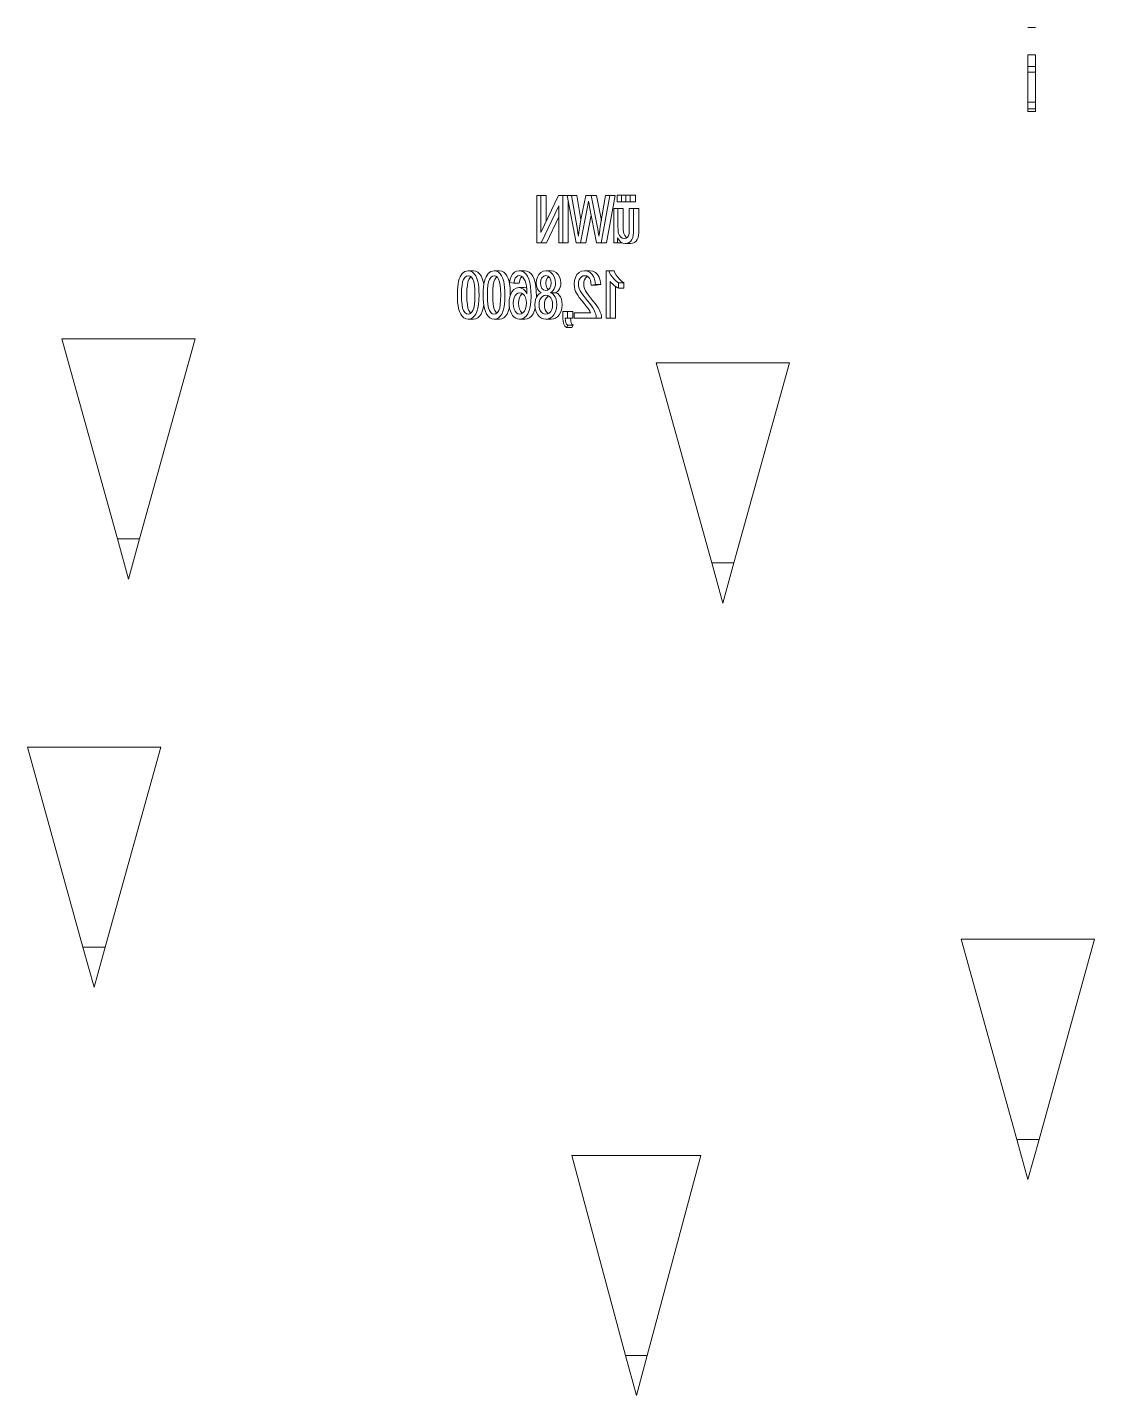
# Model space of a CAD drawing. Header units: metres. Extents: x -3.3 to 35.9, y -7 to 21.5.
# Drawn here: x -2.348 to -1.904, y -0.74 to -0.17 of the extents above; entities that cross this region are included whole.
import ezdxf

# ---------------------------------------------------------------- set-up
doc = ezdxf.new("R2010")
doc.units = ezdxf.units.M
doc.header["$MEASUREMENT"] = 0
doc.layers.add('D_Schnitt D RB_1_910 Allgemein Lageplan Höhen', color=7, linetype='Continuous')

msp = doc.modelspace()

# ---------------------------------------------------------------- linework, layer by layer
at = {"layer": 'D_Schnitt D RB_1_910 Allgemein Lageplan Höhen', "color": 7, "linetype": 'Continuous', "lineweight": 13, "ltscale": 1000}
for p, q in [((-1.93135, -0.17032), (-1.9282, -0.17032)), ((-1.93135, -0.18171), (-1.93135, -0.18257)), ((-1.93135, -0.18171), (-1.9282, -0.18171)), ((-1.9282, -0.18171), (-1.9282, -0.18257)), ((-1.93135, -0.18257), (-1.93135, -0.18345)), ((-1.93135, -0.18345), (-1.93135, -0.18434)), ((-1.93135, -0.18434), (-1.93135, -0.1852)), ((-1.93135, -0.1852), (-1.93135, -0.18596)), ((-1.93135, -0.18596), (-1.93135, -0.18664)), ((-1.93135, -0.18664), (-1.93135, -0.18897)), ((-1.93135, -0.18664), (-1.9282, -0.18664)), ((-1.9282, -0.18257), (-1.9282, -0.18345)), ((-1.9282, -0.18345), (-1.9282, -0.18434)), ((-1.9282, -0.18434), (-1.9282, -0.1852)), ((-1.9282, -0.1852), (-1.9282, -0.18596)), ((-1.9282, -0.18596), (-1.9282, -0.18664)), ((-1.9282, -0.18664), (-1.9282, -0.18897)), ((-1.93135, -0.18897), (-1.93135, -0.20143)), ((-1.93135, -0.18897), (-1.9282, -0.18897)), ((-1.9282, -0.18897), (-1.9282, -0.20143)), ((-1.93135, -0.20143), (-1.9282, -0.20143)), ((-1.93135, -0.20143), (-1.93135, -0.20251)), ((-1.93135, -0.20251), (-1.93135, -0.2033)), ((-1.93135, -0.2033), (-1.93135, -0.20387)), ((-1.93135, -0.20387), (-1.93135, -0.20428)), ((-1.93135, -0.20428), (-1.93135, -0.20531)), ((-1.93135, -0.20428), (-1.9282, -0.20428)), ((-1.9282, -0.20143), (-1.9282, -0.20251)), ((-1.9282, -0.20251), (-1.9282, -0.2033)), ((-1.9282, -0.2033), (-1.9282, -0.20387)), ((-1.9282, -0.20387), (-1.9282, -0.20428)), ((-1.9282, -0.20428), (-1.9282, -0.20531)), ((-1.93135, -0.20531), (-1.9282, -0.20531)), ((-2.13592, -0.26), (-2.13592, -0.24037)), ((-2.13592, -0.24037), (-2.13416, -0.24037)), ((-2.13416, -0.24037), (-2.13416, -0.25578)), ((-2.13416, -0.25578), (-2.12687, -0.24037)), ((-2.13416, -0.24037), (-2.13194, -0.24037)), ((-2.12674, -0.24457), (-2.13403, -0.26)), ((-2.13194, -0.24037), (-2.13194, -0.25108)), ((-2.12687, -0.24037), (-2.12498, -0.24037)), ((-2.12674, -0.26), (-2.12674, -0.24457)), ((-2.12498, -0.24037), (-2.12498, -0.26)), ((-2.12498, -0.24037), (-2.12329, -0.24037)), ((-2.11948, -0.26), (-2.12329, -0.24037)), ((-2.12329, -0.24037), (-2.12144, -0.24037)), ((-2.12276, -0.24309), (-2.12276, -0.26)), ((-2.12144, -0.24037), (-2.11926, -0.25298)), ((-2.12144, -0.24037), (-2.11922, -0.24037)), ((-2.11922, -0.24037), (-2.1175, -0.25033)), ((-2.11749, -0.2503), (-2.1155, -0.24037)), ((-2.1155, -0.24037), (-2.11329, -0.24037)), ((-2.11449, -0.24353), (-2.11478, -0.24504)), ((-2.11435, -0.24274), (-2.11449, -0.24353)), ((-2.11414, -0.24399), (-2.11435, -0.24274)), ((-2.11394, -0.24504), (-2.11414, -0.24399)), ((-2.11329, -0.24037), (-2.11064, -0.25362)), ((-2.11329, -0.24037), (-2.11106, -0.24037)), ((-2.11106, -0.24037), (-2.10901, -0.25067)), ((-2.10943, -0.25324), (-2.10732, -0.24037)), ((-2.10544, -0.24037), (-2.10912, -0.26)), ((-2.10732, -0.24037), (-2.10544, -0.24037)), ((-2.10321, -0.24037), (-2.1069, -0.26)), ((-2.10544, -0.24037), (-2.10321, -0.24037)), ((-2.10239, -0.24299), (-2.10239, -0.24025)), ((-2.10239, -0.24025), (-2.10061, -0.24025)), ((-2.10061, -0.24299), (-2.10239, -0.24299)), ((-2.10061, -0.24025), (-2.10061, -0.24299)), ((-2.10061, -0.24025), (-2.09885, -0.24025)), ((-2.10061, -0.24299), (-2.09885, -0.24299)), ((-2.09885, -0.24299), (-2.09885, -0.24025)), ((-2.09885, -0.24025), (-2.09707, -0.24025)), ((-2.09707, -0.24299), (-2.09885, -0.24299)), ((-2.09707, -0.24025), (-2.09707, -0.24299)), ((-2.09707, -0.24025), (-2.09485, -0.24025)), ((-2.09707, -0.24299), (-2.09485, -0.24299)), ((-2.09485, -0.24025), (-2.09485, -0.24299)), ((-2.12674, -0.24927), (-2.13181, -0.26)), ((-2.11784, -0.25212), (-2.11749, -0.2503)), ((-2.11478, -0.24504), (-2.11771, -0.26)), ((-2.11325, -0.24855), (-2.11549, -0.26)), ((-2.11099, -0.26), (-2.11394, -0.24504)), ((-2.10381, -0.26), (-2.10381, -0.24578)), ((-2.10381, -0.24578), (-2.1021, -0.24578)), ((-2.1021, -0.24578), (-2.1021, -0.2534)), ((-2.1021, -0.24578), (-2.09988, -0.24578)), ((-2.09988, -0.24578), (-2.09988, -0.2534)), ((-2.09736, -0.25367), (-2.09736, -0.24578)), ((-2.09736, -0.24578), (-2.09565, -0.24578)), ((-2.09565, -0.24578), (-2.09565, -0.25459)), ((-2.09565, -0.24578), (-2.09343, -0.24578)), ((-2.09343, -0.24578), (-2.09343, -0.25459)), ((-2.11926, -0.25298), (-2.11899, -0.25453)), ((-2.11899, -0.25453), (-2.11876, -0.25595)), ((-2.11876, -0.25595), (-2.11857, -0.25725)), ((-2.11857, -0.25725), (-2.11838, -0.2556)), ((-2.11838, -0.2556), (-2.11813, -0.25389)), ((-2.11813, -0.25389), (-2.11784, -0.25212)), ((-2.11064, -0.25362), (-2.11053, -0.25424)), ((-2.11053, -0.25424), (-2.11032, -0.25545)), ((-2.11032, -0.25545), (-2.11002, -0.25725)), ((-2.11002, -0.25725), (-2.10984, -0.25592)), ((-2.10984, -0.25592), (-2.10965, -0.25458)), ((-2.10965, -0.25458), (-2.10943, -0.25324)), ((-2.1021, -0.2534), (-2.10207, -0.25452)), ((-2.10207, -0.25452), (-2.10198, -0.25544)), ((-2.10198, -0.25544), (-2.10182, -0.25618)), ((-2.10182, -0.25618), (-2.10144, -0.25703)), ((-2.09988, -0.2534), (-2.09985, -0.25452)), ((-2.09985, -0.25452), (-2.09975, -0.25544)), ((-2.09975, -0.25544), (-2.0996, -0.25618)), ((-2.0996, -0.25618), (-2.09922, -0.25703)), ((-2.09771, -0.25706), (-2.09746, -0.25621)), ((-2.09746, -0.25621), (-2.09738, -0.25525)), ((-2.09738, -0.25525), (-2.09736, -0.25367)), ((-2.09568, -0.25592), (-2.09576, -0.25684)), ((-2.09565, -0.25459), (-2.09568, -0.25592)), ((-2.09346, -0.25592), (-2.09353, -0.25684)), ((-2.09343, -0.25459), (-2.09346, -0.25592)), ((-2.13403, -0.26), (-2.13592, -0.26)), ((-2.13403, -0.26), (-2.13181, -0.26)), ((-2.12498, -0.26), (-2.12674, -0.26)), ((-2.12498, -0.26), (-2.12276, -0.26)), ((-2.11771, -0.26), (-2.11948, -0.26)), ((-2.11771, -0.26), (-2.11549, -0.26)), ((-2.10912, -0.26), (-2.11099, -0.26)), ((-2.10912, -0.26), (-2.1069, -0.26)), ((-2.10228, -0.26), (-2.10381, -0.26)), ((-2.10164, -0.25897), (-2.10228, -0.25791)), ((-2.10228, -0.25791), (-2.10228, -0.26)), ((-2.10228, -0.26), (-2.10037, -0.26)), ((-2.1009, -0.25972), (-2.10164, -0.25897)), ((-2.10144, -0.25703), (-2.10087, -0.25769)), ((-2.10005, -0.26017), (-2.1009, -0.25972)), ((-2.10087, -0.25769), (-2.10017, -0.25811)), ((-2.10017, -0.25811), (-2.09943, -0.25825)), ((-2.09909, -0.26032), (-2.10005, -0.26017)), ((-2.09943, -0.25825), (-2.09873, -0.25811)), ((-2.09922, -0.25703), (-2.09865, -0.25769)), ((-2.09823, -0.2602), (-2.09909, -0.26032)), ((-2.09909, -0.26032), (-2.09687, -0.26032)), ((-2.09873, -0.25811), (-2.09814, -0.2577)), ((-2.09865, -0.25769), (-2.09837, -0.25786)), ((-2.09743, -0.25984), (-2.09823, -0.2602)), ((-2.09814, -0.2577), (-2.09771, -0.25706)), ((-2.09676, -0.25929), (-2.09743, -0.25984)), ((-2.09601, -0.2602), (-2.09687, -0.26032)), ((-2.09628, -0.25863), (-2.09676, -0.25929)), ((-2.09596, -0.25782), (-2.09628, -0.25863)), ((-2.09521, -0.25984), (-2.09601, -0.2602)), ((-2.09576, -0.25684), (-2.09596, -0.25782)), ((-2.09453, -0.25929), (-2.09521, -0.25984)), ((-2.09406, -0.25863), (-2.09453, -0.25929)), ((-2.09374, -0.25782), (-2.09406, -0.25863)), ((-2.09353, -0.25684), (-2.09374, -0.25782)), ((-2.16741, -0.27345), (-2.16694, -0.27284)), ((-2.16694, -0.27284), (-2.16641, -0.27235)), ((-2.16641, -0.27235), (-2.16582, -0.272)), ((-2.16582, -0.272), (-2.16517, -0.27179)), ((-2.16517, -0.27179), (-2.16445, -0.27171)), ((-2.16445, -0.27171), (-2.1635, -0.27184)), ((-2.16445, -0.27171), (-2.16223, -0.27171)), ((-2.1635, -0.27184), (-2.16266, -0.27223)), ((-2.16266, -0.27223), (-2.16194, -0.27287)), ((-2.16223, -0.27171), (-2.16128, -0.27184)), ((-2.16194, -0.27287), (-2.16133, -0.27374)), ((-2.16128, -0.27184), (-2.16044, -0.27223)), ((-2.16044, -0.27223), (-2.15972, -0.27287)), ((-2.15972, -0.27287), (-2.15911, -0.27374)), ((-2.15662, -0.27345), (-2.15616, -0.27284)), ((-2.15616, -0.27284), (-2.15563, -0.27235)), ((-2.15563, -0.27235), (-2.15503, -0.272)), ((-2.15503, -0.272), (-2.15438, -0.27179)), ((-2.15438, -0.27179), (-2.15367, -0.27171)), ((-2.15367, -0.27171), (-2.15271, -0.27184)), ((-2.15367, -0.27171), (-2.15144, -0.27171)), ((-2.15271, -0.27184), (-2.15188, -0.27223)), ((-2.15188, -0.27223), (-2.15115, -0.27287)), ((-2.15144, -0.27171), (-2.15049, -0.27184)), ((-2.15115, -0.27287), (-2.15054, -0.27374)), ((-2.15049, -0.27184), (-2.14965, -0.27223)), ((-2.14965, -0.27223), (-2.14893, -0.27287)), ((-2.14893, -0.27287), (-2.14832, -0.27374)), ((-2.14655, -0.27399), (-2.14594, -0.27301)), ((-2.14594, -0.27301), (-2.14518, -0.27229)), ((-2.14518, -0.27229), (-2.14429, -0.27186)), ((-2.14429, -0.27186), (-2.14326, -0.27171)), ((-2.14326, -0.27171), (-2.14222, -0.27186)), ((-2.14326, -0.27171), (-2.14104, -0.27171)), ((-2.14222, -0.27186), (-2.14129, -0.27228)), ((-2.14129, -0.27228), (-2.14047, -0.27298)), ((-2.14104, -0.27171), (-2.13999, -0.27186)), ((-2.14047, -0.27298), (-2.13976, -0.27396)), ((-2.13999, -0.27186), (-2.13906, -0.27228)), ((-2.13906, -0.27228), (-2.13825, -0.27298)), ((-2.13825, -0.27298), (-2.13754, -0.27396)), ((-2.13564, -0.27428), (-2.13502, -0.27321)), ((-2.13502, -0.27321), (-2.1342, -0.27238)), ((-2.1342, -0.27238), (-2.13323, -0.27188)), ((-2.13323, -0.27188), (-2.13209, -0.27171)), ((-2.13209, -0.27171), (-2.13097, -0.27188)), ((-2.13209, -0.27171), (-2.12987, -0.27171)), ((-2.13097, -0.27188), (-2.13, -0.27236)), ((-2.13, -0.27236), (-2.1292, -0.27317)), ((-2.12987, -0.27171), (-2.12875, -0.27188)), ((-2.1292, -0.27317), (-2.12859, -0.27422)), ((-2.12875, -0.27188), (-2.12778, -0.27236)), ((-2.12778, -0.27236), (-2.12697, -0.27317)), ((-2.12697, -0.27317), (-2.12637, -0.27422)), ((-2.11981, -0.27441), (-2.11917, -0.27328)), ((-2.11917, -0.27328), (-2.1183, -0.27241)), ((-2.1183, -0.27241), (-2.11724, -0.27189)), ((-2.11724, -0.27189), (-2.116, -0.27171)), ((-2.116, -0.27171), (-2.11477, -0.27188)), ((-2.116, -0.27171), (-2.11378, -0.27171)), ((-2.11477, -0.27188), (-2.11372, -0.27236)), ((-2.11378, -0.27171), (-2.11255, -0.27188)), ((-2.11372, -0.27236), (-2.11285, -0.27317)), ((-2.11285, -0.27317), (-2.11218, -0.27428)), ((-2.11255, -0.27188), (-2.1115, -0.27236)), ((-2.1115, -0.27236), (-2.11063, -0.27317)), ((-2.11063, -0.27317), (-2.10996, -0.27428)), ((-2.10703, -0.29143), (-2.10703, -0.27171)), ((-2.10703, -0.27171), (-2.10593, -0.27171)), ((-2.10593, -0.27171), (-2.10556, -0.27257)), ((-2.10593, -0.27171), (-2.10371, -0.27171)), ((-2.10556, -0.27257), (-2.10506, -0.27345)), ((-2.10371, -0.27171), (-2.10334, -0.27257)), ((-2.10334, -0.27257), (-2.10283, -0.27345)), ((-2.16895, -0.27993), (-2.16884, -0.27839)), ((-2.16884, -0.27839), (-2.16867, -0.2771)), ((-2.16867, -0.2771), (-2.16843, -0.27602)), ((-2.16843, -0.27602), (-2.16815, -0.27504)), ((-2.16815, -0.27504), (-2.16781, -0.27419)), ((-2.16781, -0.27419), (-2.16741, -0.27345)), ((-2.16703, -0.27771), (-2.16718, -0.27953)), ((-2.16678, -0.2763), (-2.16703, -0.27771)), ((-2.16643, -0.2753), (-2.16678, -0.2763)), ((-2.16585, -0.27442), (-2.16643, -0.2753)), ((-2.16519, -0.27389), (-2.16585, -0.27442)), ((-2.16443, -0.27371), (-2.16519, -0.27389)), ((-2.16481, -0.27771), (-2.16496, -0.27953)), ((-2.16456, -0.2763), (-2.16481, -0.27771)), ((-2.16421, -0.2753), (-2.16456, -0.2763)), ((-2.1637, -0.27387), (-2.16443, -0.27371)), ((-2.16363, -0.27442), (-2.16421, -0.2753)), ((-2.16308, -0.27433), (-2.1637, -0.27387)), ((-2.16331, -0.27416), (-2.16363, -0.27442)), ((-2.16256, -0.27512), (-2.16308, -0.27433)), ((-2.16217, -0.2762), (-2.16256, -0.27512)), ((-2.1619, -0.27767), (-2.16217, -0.2762)), ((-2.16173, -0.27952), (-2.1619, -0.27767)), ((-2.16133, -0.27374), (-2.16083, -0.27483)), ((-2.16083, -0.27483), (-2.16043, -0.27614)), ((-2.16043, -0.27614), (-2.16021, -0.27729)), ((-2.16021, -0.27729), (-2.16005, -0.2786)), ((-2.16005, -0.2786), (-2.15996, -0.28009)), ((-2.15911, -0.27374), (-2.1586, -0.27483)), ((-2.1586, -0.27483), (-2.15821, -0.27614)), ((-2.15821, -0.27614), (-2.15799, -0.27729)), ((-2.15816, -0.27993), (-2.15805, -0.27839)), ((-2.15805, -0.27839), (-2.15788, -0.2771)), ((-2.15799, -0.27729), (-2.15795, -0.27761)), ((-2.15788, -0.2771), (-2.15765, -0.27602)), ((-2.15765, -0.27602), (-2.15736, -0.27504)), ((-2.15736, -0.27504), (-2.15702, -0.27419)), ((-2.15702, -0.27419), (-2.15662, -0.27345)), ((-2.15624, -0.27771), (-2.15639, -0.27953)), ((-2.15599, -0.2763), (-2.15624, -0.27771)), ((-2.15564, -0.2753), (-2.15599, -0.2763)), ((-2.15506, -0.27442), (-2.15564, -0.2753)), ((-2.1544, -0.27389), (-2.15506, -0.27442)), ((-2.15365, -0.27371), (-2.1544, -0.27389)), ((-2.15402, -0.27771), (-2.15417, -0.27953)), ((-2.15377, -0.2763), (-2.15402, -0.27771)), ((-2.15342, -0.2753), (-2.15377, -0.2763)), ((-2.15292, -0.27387), (-2.15365, -0.27371)), ((-2.15284, -0.27442), (-2.15342, -0.2753)), ((-2.15229, -0.27433), (-2.15292, -0.27387)), ((-2.15252, -0.27416), (-2.15284, -0.27442)), ((-2.15177, -0.27512), (-2.15229, -0.27433)), ((-2.15139, -0.2762), (-2.15177, -0.27512)), ((-2.15111, -0.27767), (-2.15139, -0.2762)), ((-2.15095, -0.27952), (-2.15111, -0.27767)), ((-2.15054, -0.27374), (-2.15004, -0.27483)), ((-2.15004, -0.27483), (-2.14965, -0.27614)), ((-2.14965, -0.27614), (-2.14943, -0.27729)), ((-2.14943, -0.27729), (-2.14927, -0.2786)), ((-2.14927, -0.2786), (-2.14917, -0.28009)), ((-2.14832, -0.27374), (-2.14782, -0.27483)), ((-2.14782, -0.27483), (-2.14742, -0.27614)), ((-2.14742, -0.27614), (-2.1472, -0.27729)), ((-2.1472, -0.2766), (-2.14697, -0.27519)), ((-2.1455, -0.27679), (-2.1472, -0.2766)), ((-2.1472, -0.27729), (-2.14704, -0.2786)), ((-2.14704, -0.2786), (-2.14695, -0.28009)), ((-2.14697, -0.27519), (-2.14655, -0.27399)), ((-2.14523, -0.27556), (-2.1455, -0.27679)), ((-2.1455, -0.27679), (-2.14328, -0.27679)), ((-2.14539, -0.27948), (-2.14442, -0.27889)), ((-2.14486, -0.27473), (-2.14523, -0.27556)), ((-2.14436, -0.27415), (-2.14486, -0.27473)), ((-2.14442, -0.27889), (-2.14334, -0.27869)), ((-2.14379, -0.27381), (-2.14436, -0.27415)), ((-2.14315, -0.2737), (-2.14379, -0.27381)), ((-2.14334, -0.27869), (-2.1427, -0.27876)), ((-2.14334, -0.27869), (-2.14112, -0.27869)), ((-2.14301, -0.27556), (-2.14328, -0.27679)), ((-2.14239, -0.27386), (-2.14315, -0.2737)), ((-2.14264, -0.27473), (-2.14301, -0.27556)), ((-2.1427, -0.27876), (-2.14208, -0.27898)), ((-2.14214, -0.27415), (-2.14264, -0.27473)), ((-2.14172, -0.27434), (-2.14239, -0.27386)), ((-2.14205, -0.2741), (-2.14214, -0.27415)), ((-2.14208, -0.27898), (-2.14148, -0.27934)), ((-2.14123, -0.27498), (-2.14172, -0.27434)), ((-2.1408, -0.27579), (-2.14123, -0.27498)), ((-2.14112, -0.27869), (-2.14048, -0.27876)), ((-2.14046, -0.27676), (-2.1408, -0.27579)), ((-2.14048, -0.27876), (-2.1401, -0.2789)), ((-2.1402, -0.27798), (-2.14046, -0.27676)), ((-2.14003, -0.27949), (-2.1402, -0.27798)), ((-2.13976, -0.27396), (-2.13923, -0.27512)), ((-2.13923, -0.27512), (-2.13881, -0.27653)), ((-2.13881, -0.27653), (-2.13852, -0.27818)), ((-2.13852, -0.27818), (-2.13834, -0.28009)), ((-2.13754, -0.27396), (-2.13701, -0.27512)), ((-2.13701, -0.27512), (-2.13659, -0.27653)), ((-2.13659, -0.27653), (-2.13629, -0.27818)), ((-2.13629, -0.27818), (-2.13611, -0.28009)), ((-2.13613, -0.27684), (-2.136, -0.27549)), ((-2.136, -0.27812), (-2.13613, -0.27684)), ((-2.136, -0.27549), (-2.13564, -0.27428)), ((-2.13562, -0.27922), (-2.136, -0.27812)), ((-2.13421, -0.27561), (-2.13438, -0.27683)), ((-2.13438, -0.27683), (-2.13422, -0.278)), ((-2.13422, -0.278), (-2.13375, -0.27898)), ((-2.13373, -0.2746), (-2.13421, -0.27561)), ((-2.13375, -0.27898), (-2.13303, -0.27964)), ((-2.133, -0.27392), (-2.13373, -0.2746)), ((-2.13211, -0.2737), (-2.133, -0.27392)), ((-2.13199, -0.27561), (-2.13215, -0.27683)), ((-2.13215, -0.27683), (-2.132, -0.278)), ((-2.13122, -0.27392), (-2.13211, -0.2737)), ((-2.132, -0.278), (-2.13152, -0.27898)), ((-2.1315, -0.2746), (-2.13199, -0.27561)), ((-2.13152, -0.27898), (-2.13098, -0.27948)), ((-2.13099, -0.27412), (-2.1315, -0.2746)), ((-2.13049, -0.27458), (-2.13122, -0.27392)), ((-2.13095, -0.27946), (-2.13048, -0.27897)), ((-2.13001, -0.27555), (-2.13049, -0.27458)), ((-2.13048, -0.27897), (-2.13001, -0.27796)), ((-2.12985, -0.2767), (-2.13001, -0.27555)), ((-2.13001, -0.27796), (-2.12985, -0.2767)), ((-2.12833, -0.27849), (-2.12862, -0.27921)), ((-2.12859, -0.27422), (-2.12823, -0.27542)), ((-2.12816, -0.27768), (-2.12833, -0.27849)), ((-2.12823, -0.27542), (-2.12811, -0.27678)), ((-2.12811, -0.27678), (-2.12816, -0.27768)), ((-2.12611, -0.27849), (-2.1264, -0.27921)), ((-2.12637, -0.27422), (-2.12601, -0.27542)), ((-2.12594, -0.27768), (-2.12611, -0.27849)), ((-2.12601, -0.27542), (-2.12588, -0.27678)), ((-2.12588, -0.27678), (-2.12594, -0.27768)), ((-2.12033, -0.27716), (-2.1202, -0.2757)), ((-2.12025, -0.27833), (-2.12033, -0.27716)), ((-2.11999, -0.27948), (-2.12025, -0.27833)), ((-2.1202, -0.2757), (-2.11981, -0.27441)), ((-2.1185, -0.27621), (-2.11858, -0.27711)), ((-2.11858, -0.27711), (-2.11849, -0.27804)), ((-2.11826, -0.2754), (-2.1185, -0.27621)), ((-2.11849, -0.27804), (-2.11823, -0.27901)), ((-2.11786, -0.27469), (-2.11826, -0.2754)), ((-2.11823, -0.27901), (-2.11778, -0.28001)), ((-2.11732, -0.27415), (-2.11786, -0.27469)), ((-2.11669, -0.27382), (-2.11732, -0.27415)), ((-2.11597, -0.27371), (-2.11669, -0.27382)), ((-2.11628, -0.27621), (-2.11636, -0.27711)), ((-2.11636, -0.27711), (-2.11627, -0.27804)), ((-2.11604, -0.2754), (-2.11628, -0.27621)), ((-2.11627, -0.27804), (-2.116, -0.27901)), ((-2.11563, -0.27469), (-2.11604, -0.2754)), ((-2.116, -0.27901), (-2.11556, -0.28001)), ((-2.1152, -0.27383), (-2.11597, -0.27371)), ((-2.1151, -0.27415), (-2.11563, -0.27469)), ((-2.11454, -0.27417), (-2.1152, -0.27383)), ((-2.11485, -0.27401), (-2.1151, -0.27415)), ((-2.114, -0.27475), (-2.11454, -0.27417)), ((-2.11358, -0.27554), (-2.114, -0.27475)), ((-2.11334, -0.2765), (-2.11358, -0.27554)), ((-2.11325, -0.27765), (-2.11334, -0.2765)), ((-2.1115, -0.27739), (-2.11325, -0.27765)), ((-2.11325, -0.27765), (-2.11103, -0.27765)), ((-2.11218, -0.27428), (-2.11173, -0.27569)), ((-2.11173, -0.27569), (-2.1115, -0.27739)), ((-2.1115, -0.27739), (-2.10927, -0.27739)), ((-2.10927, -0.27739), (-2.11103, -0.27765)), ((-2.10996, -0.27428), (-2.1095, -0.27569)), ((-2.1095, -0.27569), (-2.10927, -0.27739)), ((-2.10487, -0.27662), (-2.10532, -0.27607)), ((-2.10532, -0.27607), (-2.10532, -0.29143)), ((-2.10506, -0.27345), (-2.10441, -0.27434)), ((-2.10433, -0.27717), (-2.10487, -0.27662)), ((-2.10441, -0.27434), (-2.10366, -0.2752)), ((-2.10371, -0.27773), (-2.10433, -0.27717)), ((-2.10306, -0.27823), (-2.10371, -0.27773)), ((-2.10366, -0.2752), (-2.10283, -0.27596)), ((-2.1031, -0.27821), (-2.1031, -0.29143)), ((-2.10247, -0.27865), (-2.10306, -0.27823)), ((-2.10283, -0.27345), (-2.10219, -0.27434)), ((-2.10283, -0.27596), (-2.10191, -0.27664)), ((-2.10191, -0.27897), (-2.10247, -0.27865)), ((-2.10219, -0.27434), (-2.10144, -0.2752)), ((-2.10191, -0.27664), (-2.10191, -0.27897)), ((-2.10191, -0.27664), (-2.09969, -0.27664)), ((-2.10191, -0.27897), (-2.09969, -0.27897)), ((-2.10144, -0.2752), (-2.1006, -0.27596)), ((-2.1006, -0.27596), (-2.09969, -0.27664)), ((-2.09969, -0.27664), (-2.09969, -0.27897)), ((-2.16898, -0.28175), (-2.16895, -0.27993)), ((-2.16895, -0.28339), (-2.16898, -0.28175)), ((-2.16885, -0.28487), (-2.16895, -0.28339)), ((-2.16718, -0.27953), (-2.16723, -0.28175)), ((-2.16723, -0.28175), (-2.16718, -0.28396)), ((-2.16718, -0.28396), (-2.16703, -0.28576)), ((-2.16496, -0.27953), (-2.16501, -0.28175)), ((-2.16501, -0.28175), (-2.16496, -0.28396)), ((-2.16496, -0.28396), (-2.16481, -0.28576)), ((-2.16188, -0.28577), (-2.16173, -0.28396)), ((-2.16168, -0.28175), (-2.16173, -0.27952)), ((-2.16173, -0.28396), (-2.16168, -0.28175)), ((-2.15998, -0.28383), (-2.16015, -0.28568)), ((-2.15993, -0.28175), (-2.15998, -0.28383)), ((-2.15996, -0.28009), (-2.15993, -0.28175)), ((-2.15819, -0.28175), (-2.15816, -0.27993)), ((-2.15816, -0.28339), (-2.15819, -0.28175)), ((-2.15807, -0.28487), (-2.15816, -0.28339)), ((-2.15639, -0.27953), (-2.15644, -0.28175)), ((-2.15644, -0.28175), (-2.15639, -0.28396)), ((-2.15639, -0.28396), (-2.15624, -0.28576)), ((-2.15417, -0.27953), (-2.15422, -0.28175)), ((-2.15422, -0.28175), (-2.15417, -0.28396)), ((-2.15417, -0.28396), (-2.15402, -0.28576)), ((-2.15109, -0.28577), (-2.15094, -0.28396)), ((-2.15089, -0.28175), (-2.15095, -0.27952)), ((-2.15094, -0.28396), (-2.15089, -0.28175)), ((-2.14919, -0.28383), (-2.14936, -0.28568)), ((-2.14914, -0.28175), (-2.14919, -0.28383)), ((-2.14917, -0.28009), (-2.14914, -0.28175)), ((-2.14744, -0.28505), (-2.14737, -0.28371)), ((-2.14737, -0.28371), (-2.14715, -0.2825)), ((-2.14715, -0.2825), (-2.14677, -0.28142)), ((-2.14695, -0.28009), (-2.14692, -0.28175)), ((-2.14692, -0.28175), (-2.14692, -0.28185)), ((-2.14677, -0.28142), (-2.14625, -0.28047)), ((-2.14625, -0.28047), (-2.14539, -0.27948)), ((-2.14562, -0.28394), (-2.1457, -0.2852)), ((-2.14536, -0.28287), (-2.14562, -0.28394)), ((-2.14493, -0.28199), (-2.14536, -0.28287)), ((-2.14438, -0.28134), (-2.14493, -0.28199)), ((-2.14374, -0.28095), (-2.14438, -0.28134)), ((-2.143, -0.28082), (-2.14374, -0.28095)), ((-2.14339, -0.28394), (-2.14348, -0.2852)), ((-2.14314, -0.28287), (-2.14339, -0.28394)), ((-2.14271, -0.28199), (-2.14314, -0.28287)), ((-2.14227, -0.28095), (-2.143, -0.28082)), ((-2.14216, -0.28134), (-2.14271, -0.28199)), ((-2.14162, -0.28134), (-2.14227, -0.28095)), ((-2.14189, -0.28118), (-2.14216, -0.28134)), ((-2.14104, -0.28199), (-2.14162, -0.28134)), ((-2.14148, -0.27934), (-2.14092, -0.27984)), ((-2.1406, -0.28286), (-2.14104, -0.28199)), ((-2.14092, -0.27984), (-2.14041, -0.2805)), ((-2.14033, -0.28388), (-2.1406, -0.28286)), ((-2.14041, -0.2805), (-2.13997, -0.2813)), ((-2.14024, -0.28507), (-2.14033, -0.28388)), ((-2.13997, -0.2813), (-2.14003, -0.27949)), ((-2.13836, -0.28461), (-2.13861, -0.28661)), ((-2.13828, -0.28224), (-2.13836, -0.28461)), ((-2.13834, -0.28009), (-2.13828, -0.28224)), ((-2.1367, -0.28582), (-2.13662, -0.28466)), ((-2.13662, -0.28466), (-2.1364, -0.28361)), ((-2.1364, -0.28361), (-2.13603, -0.28268)), ((-2.13611, -0.28009), (-2.13606, -0.28224)), ((-2.13606, -0.28224), (-2.13608, -0.2828)), ((-2.13603, -0.28268), (-2.13552, -0.28189)), ((-2.13523, -0.27984), (-2.13562, -0.27922)), ((-2.13552, -0.28189), (-2.13487, -0.28125)), ((-2.13471, -0.28036), (-2.13523, -0.27984)), ((-2.13486, -0.28475), (-2.13495, -0.28584)), ((-2.13487, -0.28125), (-2.13408, -0.28078)), ((-2.13459, -0.28379), (-2.13486, -0.28475)), ((-2.13408, -0.28078), (-2.13471, -0.28036)), ((-2.13413, -0.28296), (-2.13459, -0.28379)), ((-2.13354, -0.28233), (-2.13413, -0.28296)), ((-2.13286, -0.28195), (-2.13354, -0.28233)), ((-2.13303, -0.27964), (-2.13213, -0.27986)), ((-2.13208, -0.28183), (-2.13286, -0.28195)), ((-2.13264, -0.28475), (-2.13273, -0.28584)), ((-2.13237, -0.28379), (-2.13264, -0.28475)), ((-2.13191, -0.28296), (-2.13237, -0.28379)), ((-2.13213, -0.27986), (-2.1315, -0.27976)), ((-2.13133, -0.28195), (-2.13208, -0.28183)), ((-2.13132, -0.28233), (-2.13191, -0.28296)), ((-2.1315, -0.27976), (-2.13095, -0.27946)), ((-2.13066, -0.28233), (-2.13133, -0.28195)), ((-2.13098, -0.28215), (-2.13132, -0.28233)), ((-2.13009, -0.28295), (-2.13066, -0.28233)), ((-2.12954, -0.28036), (-2.13019, -0.28078)), ((-2.13019, -0.28078), (-2.12941, -0.28119)), ((-2.13019, -0.28078), (-2.12797, -0.28078)), ((-2.12965, -0.28376), (-2.13009, -0.28295)), ((-2.12939, -0.2847), (-2.12965, -0.28376)), ((-2.12902, -0.27984), (-2.12954, -0.28036)), ((-2.12941, -0.28119), (-2.12876, -0.28177)), ((-2.1293, -0.28576), (-2.12939, -0.2847)), ((-2.12862, -0.27921), (-2.12902, -0.27984)), ((-2.12876, -0.28177), (-2.12823, -0.28254)), ((-2.12823, -0.28254), (-2.12785, -0.28347)), ((-2.12732, -0.28036), (-2.12797, -0.28078)), ((-2.12797, -0.28078), (-2.12719, -0.28119)), ((-2.12785, -0.28347), (-2.12762, -0.28454)), ((-2.12762, -0.28454), (-2.12755, -0.28575)), ((-2.1268, -0.27984), (-2.12732, -0.28036)), ((-2.12719, -0.28119), (-2.12653, -0.28177)), ((-2.1264, -0.27921), (-2.1268, -0.27984)), ((-2.12653, -0.28177), (-2.12601, -0.28254)), ((-2.12601, -0.28254), (-2.12563, -0.28347)), ((-2.12563, -0.28347), (-2.1254, -0.28454)), ((-2.1254, -0.28454), (-2.12533, -0.28575)), ((-2.11971, -0.28025), (-2.11999, -0.27948)), ((-2.11934, -0.28105), (-2.11971, -0.28025)), ((-2.11886, -0.28188), (-2.11934, -0.28105)), ((-2.11822, -0.28282), (-2.11886, -0.28188)), ((-2.11734, -0.28397), (-2.11822, -0.28282)), ((-2.11778, -0.28001), (-2.11729, -0.28085)), ((-2.11623, -0.28533), (-2.11734, -0.28397)), ((-2.11729, -0.28085), (-2.11662, -0.28182)), ((-2.11662, -0.28182), (-2.11577, -0.28293)), ((-2.11577, -0.28293), (-2.11473, -0.28417)), ((-2.11556, -0.28001), (-2.11507, -0.28085)), ((-2.11507, -0.28085), (-2.1144, -0.28182)), ((-2.11473, -0.28417), (-2.11383, -0.28525)), ((-2.1144, -0.28182), (-2.11354, -0.28293)), ((-2.11354, -0.28293), (-2.1125, -0.28417)), ((-2.1125, -0.28417), (-2.11161, -0.28525)), ((-2.1687, -0.28618), (-2.16885, -0.28487)), ((-2.16848, -0.28732), (-2.1687, -0.28618)), ((-2.16809, -0.28863), (-2.16848, -0.28732)), ((-2.16759, -0.28973), (-2.16809, -0.28863)), ((-2.16698, -0.2906), (-2.16759, -0.28973)), ((-2.16703, -0.28576), (-2.16678, -0.28717)), ((-2.16678, -0.28717), (-2.16643, -0.28817)), ((-2.16643, -0.28817), (-2.16585, -0.28907)), ((-2.16585, -0.28907), (-2.16519, -0.2896)), ((-2.16519, -0.2896), (-2.16445, -0.28978)), ((-2.16481, -0.28576), (-2.16456, -0.28717)), ((-2.16456, -0.28717), (-2.16421, -0.28817)), ((-2.16445, -0.28978), (-2.16371, -0.2896)), ((-2.16421, -0.28817), (-2.16363, -0.28907)), ((-2.16371, -0.2896), (-2.16305, -0.28907)), ((-2.16363, -0.28907), (-2.16334, -0.2893)), ((-2.16305, -0.28907), (-2.16248, -0.28818)), ((-2.16248, -0.28818), (-2.16213, -0.28718)), ((-2.16213, -0.28718), (-2.16188, -0.28577)), ((-2.1613, -0.28973), (-2.16193, -0.29062)), ((-2.16081, -0.28862), (-2.1613, -0.28973)), ((-2.16042, -0.28727), (-2.16081, -0.28862)), ((-2.16015, -0.28568), (-2.16042, -0.28727)), ((-2.15908, -0.28973), (-2.1597, -0.29062)), ((-2.15858, -0.28862), (-2.15908, -0.28973)), ((-2.1582, -0.28727), (-2.15858, -0.28862)), ((-2.15795, -0.28584), (-2.1582, -0.28727)), ((-2.15791, -0.28618), (-2.15807, -0.28487)), ((-2.15769, -0.28732), (-2.15791, -0.28618)), ((-2.1573, -0.28863), (-2.15769, -0.28732)), ((-2.1568, -0.28973), (-2.1573, -0.28863)), ((-2.15619, -0.2906), (-2.1568, -0.28973)), ((-2.15624, -0.28576), (-2.15599, -0.28717)), ((-2.15599, -0.28717), (-2.15564, -0.28817)), ((-2.15564, -0.28817), (-2.15507, -0.28907)), ((-2.15507, -0.28907), (-2.15441, -0.2896)), ((-2.15441, -0.2896), (-2.15367, -0.28978)), ((-2.15402, -0.28576), (-2.15377, -0.28717)), ((-2.15377, -0.28717), (-2.15342, -0.28817)), ((-2.15367, -0.28978), (-2.15293, -0.2896)), ((-2.15342, -0.28817), (-2.15284, -0.28907)), ((-2.15293, -0.2896), (-2.15227, -0.28907)), ((-2.15284, -0.28907), (-2.15255, -0.2893)), ((-2.15227, -0.28907), (-2.15169, -0.28818)), ((-2.15169, -0.28818), (-2.15134, -0.28718)), ((-2.15134, -0.28718), (-2.15109, -0.28577)), ((-2.15051, -0.28973), (-2.15114, -0.29062)), ((-2.15002, -0.28862), (-2.15051, -0.28973)), ((-2.14963, -0.28727), (-2.15002, -0.28862)), ((-2.14936, -0.28568), (-2.14963, -0.28727)), ((-2.14829, -0.28973), (-2.14892, -0.29062)), ((-2.1478, -0.28862), (-2.14829, -0.28973)), ((-2.14741, -0.28727), (-2.1478, -0.28862)), ((-2.14738, -0.28626), (-2.14744, -0.28505)), ((-2.14731, -0.28669), (-2.14741, -0.28727)), ((-2.14719, -0.2874), (-2.14738, -0.28626)), ((-2.14688, -0.28849), (-2.14719, -0.2874)), ((-2.14646, -0.28946), (-2.14688, -0.28849)), ((-2.14594, -0.29027), (-2.14646, -0.28946)), ((-2.14533, -0.29092), (-2.14594, -0.29027)), ((-2.1457, -0.2852), (-2.14562, -0.28651)), ((-2.14562, -0.28651), (-2.14536, -0.28763)), ((-2.14536, -0.28763), (-2.14493, -0.28855)), ((-2.14493, -0.28855), (-2.14437, -0.28923)), ((-2.14437, -0.28923), (-2.14376, -0.28964)), ((-2.14376, -0.28964), (-2.14307, -0.28978)), ((-2.14348, -0.2852), (-2.14339, -0.28651)), ((-2.14339, -0.28651), (-2.14313, -0.28763)), ((-2.14313, -0.28763), (-2.1427, -0.28855)), ((-2.14307, -0.28978), (-2.14235, -0.28963)), ((-2.1427, -0.28855), (-2.14215, -0.28923)), ((-2.14235, -0.28963), (-2.14166, -0.28919)), ((-2.14215, -0.28923), (-2.14194, -0.28937)), ((-2.14166, -0.28919), (-2.14106, -0.28845)), ((-2.14034, -0.29052), (-2.14116, -0.29121)), ((-2.14106, -0.28845), (-2.14061, -0.28745)), ((-2.14061, -0.28745), (-2.14033, -0.28629)), ((-2.13962, -0.28955), (-2.14034, -0.29052)), ((-2.14033, -0.28629), (-2.14024, -0.28507)), ((-2.13903, -0.28826), (-2.13962, -0.28955)), ((-2.13861, -0.28661), (-2.13903, -0.28826)), ((-2.13812, -0.29052), (-2.13894, -0.29121)), ((-2.1374, -0.28955), (-2.13812, -0.29052)), ((-2.13681, -0.28826), (-2.1374, -0.28955)), ((-2.13657, -0.2873), (-2.13681, -0.28826)), ((-2.13656, -0.28741), (-2.1367, -0.28582)), ((-2.13614, -0.28882), (-2.13656, -0.28741)), ((-2.13544, -0.29005), (-2.13614, -0.28882)), ((-2.13476, -0.2908), (-2.13544, -0.29005)), ((-2.13495, -0.28584), (-2.13487, -0.28692)), ((-2.13487, -0.28692), (-2.1346, -0.28786)), ((-2.1346, -0.28786), (-2.13416, -0.28867)), ((-2.13416, -0.28867), (-2.13358, -0.28929)), ((-2.13358, -0.28929), (-2.13291, -0.28966)), ((-2.13291, -0.28966), (-2.13214, -0.28978)), ((-2.13273, -0.28584), (-2.13264, -0.28692)), ((-2.13264, -0.28692), (-2.13238, -0.28786)), ((-2.13238, -0.28786), (-2.13194, -0.28867)), ((-2.13214, -0.28978), (-2.13138, -0.28965)), ((-2.13194, -0.28867), (-2.13136, -0.28929)), ((-2.13138, -0.28965), (-2.13067, -0.28925)), ((-2.13136, -0.28929), (-2.13104, -0.28946)), ((-2.13067, -0.28925), (-2.13008, -0.28861)), ((-2.13008, -0.28861), (-2.12965, -0.28776)), ((-2.12965, -0.28776), (-2.12939, -0.28678)), ((-2.12881, -0.29004), (-2.12949, -0.2908)), ((-2.12939, -0.28678), (-2.1293, -0.28576)), ((-2.12811, -0.2888), (-2.12881, -0.29004)), ((-2.12769, -0.28737), (-2.12811, -0.2888)), ((-2.12755, -0.28575), (-2.12769, -0.28737)), ((-2.12659, -0.29004), (-2.12726, -0.2908)), ((-2.12589, -0.2888), (-2.12659, -0.29004)), ((-2.12547, -0.28737), (-2.12589, -0.2888)), ((-2.12533, -0.28575), (-2.12547, -0.28737)), ((-2.12504, -0.29143), (-2.12504, -0.28868)), ((-2.12504, -0.28868), (-2.1231, -0.28868)), ((-2.1231, -0.28868), (-2.1231, -0.29143)), ((-2.1231, -0.28868), (-2.12087, -0.28868)), ((-2.12087, -0.28868), (-2.12087, -0.29143)), ((-2.12035, -0.28911), (-2.11354, -0.28911)), ((-2.12035, -0.29143), (-2.12035, -0.28911)), ((-2.11533, -0.28642), (-2.11623, -0.28533)), ((-2.11467, -0.28724), (-2.11533, -0.28642)), ((-2.11426, -0.28781), (-2.11467, -0.28724)), ((-2.11386, -0.28846), (-2.11426, -0.28781)), ((-2.11354, -0.28911), (-2.11386, -0.28846)), ((-2.11383, -0.28525), (-2.11309, -0.28624)), ((-2.11309, -0.28624), (-2.11249, -0.28714)), ((-2.11249, -0.28714), (-2.11203, -0.288)), ((-2.11203, -0.288), (-2.11165, -0.28888)), ((-2.11165, -0.28888), (-2.11137, -0.28975)), ((-2.11161, -0.28525), (-2.11086, -0.28624)), ((-2.11137, -0.28975), (-2.11121, -0.29057)), ((-2.11086, -0.28624), (-2.11027, -0.28714)), ((-2.11027, -0.28714), (-2.1098, -0.288)), ((-2.1098, -0.288), (-2.10943, -0.28888)), ((-2.10943, -0.28888), (-2.10915, -0.28975)), ((-2.10915, -0.28975), (-2.10899, -0.29057)), ((-2.16625, -0.29125), (-2.16698, -0.2906)), ((-2.16541, -0.29163), (-2.16625, -0.29125)), ((-2.16445, -0.29176), (-2.16541, -0.29163)), ((-2.1635, -0.29164), (-2.16445, -0.29176)), ((-2.16445, -0.29176), (-2.16223, -0.29176)), ((-2.16266, -0.29125), (-2.1635, -0.29164)), ((-2.16193, -0.29062), (-2.16266, -0.29125)), ((-2.16128, -0.29164), (-2.16223, -0.29176)), ((-2.16044, -0.29125), (-2.16128, -0.29164)), ((-2.1597, -0.29062), (-2.16044, -0.29125)), ((-2.15547, -0.29125), (-2.15619, -0.2906)), ((-2.15462, -0.29163), (-2.15547, -0.29125)), ((-2.15367, -0.29176), (-2.15462, -0.29163)), ((-2.15272, -0.29164), (-2.15367, -0.29176)), ((-2.15367, -0.29176), (-2.15144, -0.29176)), ((-2.15187, -0.29125), (-2.15272, -0.29164)), ((-2.15114, -0.29062), (-2.15187, -0.29125)), ((-2.15049, -0.29164), (-2.15144, -0.29176)), ((-2.14965, -0.29125), (-2.15049, -0.29164)), ((-2.14892, -0.29062), (-2.14965, -0.29125)), ((-2.14465, -0.29139), (-2.14533, -0.29092)), ((-2.1439, -0.29167), (-2.14465, -0.29139)), ((-2.1431, -0.29176), (-2.1439, -0.29167)), ((-2.14208, -0.29163), (-2.1431, -0.29176)), ((-2.1431, -0.29176), (-2.14088, -0.29176)), ((-2.14116, -0.29121), (-2.14208, -0.29163)), ((-2.13986, -0.29163), (-2.14088, -0.29176)), ((-2.13894, -0.29121), (-2.13986, -0.29163)), ((-2.13398, -0.29133), (-2.13476, -0.2908)), ((-2.1331, -0.29166), (-2.13398, -0.29133)), ((-2.13212, -0.29176), (-2.1331, -0.29166)), ((-2.13114, -0.29166), (-2.13212, -0.29176)), ((-2.13212, -0.29176), (-2.1299, -0.29176)), ((-2.13027, -0.29133), (-2.13114, -0.29166)), ((-2.12949, -0.2908), (-2.13027, -0.29133)), ((-2.12892, -0.29166), (-2.1299, -0.29176)), ((-2.12804, -0.29133), (-2.12892, -0.29166)), ((-2.12726, -0.2908), (-2.12804, -0.29133)), ((-2.12494, -0.2928), (-2.12504, -0.29143)), ((-2.12466, -0.29387), (-2.12494, -0.2928)), ((-2.12417, -0.2947), (-2.12466, -0.29387)), ((-2.12346, -0.29531), (-2.12417, -0.2947)), ((-2.1231, -0.29143), (-2.12406, -0.29143)), ((-2.12406, -0.29143), (-2.12398, -0.29251)), ((-2.12398, -0.29251), (-2.12378, -0.2933)), ((-2.12378, -0.2933), (-2.12345, -0.29387)), ((-2.12298, -0.29428), (-2.12346, -0.29531)), ((-2.12346, -0.29531), (-2.12123, -0.29531)), ((-2.12345, -0.29387), (-2.12298, -0.29428)), ((-2.1231, -0.29143), (-2.12087, -0.29143)), ((-2.12298, -0.29428), (-2.12076, -0.29428)), ((-2.12184, -0.29143), (-2.12176, -0.29251)), ((-2.12176, -0.29251), (-2.12156, -0.2933)), ((-2.12156, -0.2933), (-2.12123, -0.29387)), ((-2.12123, -0.29387), (-2.12076, -0.29428)), ((-2.12076, -0.29428), (-2.12123, -0.29531)), ((-2.11117, -0.29143), (-2.12035, -0.29143)), ((-2.11121, -0.29057), (-2.11117, -0.29143)), ((-2.11117, -0.29143), (-2.10895, -0.29143)), ((-2.10899, -0.29057), (-2.10895, -0.29143)), ((-2.10532, -0.29143), (-2.10703, -0.29143)), ((-2.10532, -0.29143), (-2.1031, -0.29143)), ((-2.33372, -0.3), (-2.32999, -0.3)), ((-2.31057, -0.38333), (-2.33372, -0.3)), ((-2.32999, -0.3), (-2.31983, -0.3)), ((-2.31983, -0.3), (-2.30594, -0.3)), ((-2.30594, -0.3), (-2.29205, -0.3)), ((-2.30131, -0.38333), (-2.27816, -0.3)), ((-2.29205, -0.3), (-2.28188, -0.3)), ((-2.28188, -0.3), (-2.27816, -0.3)), ((-2.08618, -0.31), (-2.08246, -0.31)), ((-2.06303, -0.39333), (-2.08618, -0.31)), ((-2.08246, -0.31), (-2.07229, -0.31)), ((-2.07229, -0.31), (-2.0584, -0.31)), ((-2.0584, -0.31), (-2.04451, -0.31)), ((-2.05377, -0.39333), (-2.03062, -0.31)), ((-2.04451, -0.31), (-2.03434, -0.31)), ((-2.03434, -0.31), (-2.03062, -0.31)), ((-2.31057, -0.38333), (-2.30995, -0.38333)), ((-2.30594, -0.4), (-2.31057, -0.38333)), ((-2.30995, -0.38333), (-2.30825, -0.38333)), ((-2.30825, -0.38333), (-2.30594, -0.38333)), ((-2.30594, -0.38333), (-2.30362, -0.38333)), ((-2.30594, -0.4), (-2.30131, -0.38333)), ((-2.30362, -0.38333), (-2.30193, -0.38333)), ((-2.30193, -0.38333), (-2.30131, -0.38333)), ((-2.06303, -0.39333), (-2.06241, -0.39333)), ((-2.0584, -0.41), (-2.06303, -0.39333)), ((-2.06241, -0.39333), (-2.06071, -0.39333)), ((-2.06071, -0.39333), (-2.0584, -0.39333)), ((-2.0584, -0.39333), (-2.05609, -0.39333)), ((-2.0584, -0.41), (-2.05377, -0.39333)), ((-2.05609, -0.39333), (-2.05439, -0.39333)), ((-2.05439, -0.39333), (-2.05377, -0.39333)), ((-2.34805, -0.47), (-2.34433, -0.47)), ((-2.3249, -0.55333), (-2.34805, -0.47)), ((-2.34433, -0.47), (-2.33416, -0.47)), ((-2.33416, -0.47), (-2.32027, -0.47)), ((-2.32027, -0.47), (-2.30638, -0.47)), ((-2.31564, -0.55333), (-2.29249, -0.47)), ((-2.30638, -0.47), (-2.29621, -0.47)), ((-2.29621, -0.47), (-2.29249, -0.47)), ((-1.95913, -0.55), (-1.9554, -0.55)), ((-1.93598, -0.63333), (-1.95913, -0.55)), ((-1.9554, -0.55), (-1.94524, -0.55)), ((-1.94524, -0.55), (-1.93135, -0.55)), ((-1.93135, -0.55), (-1.91746, -0.55)), ((-1.92672, -0.63333), (-1.90357, -0.55)), ((-1.91746, -0.55), (-1.90729, -0.55)), ((-1.90729, -0.55), (-1.90357, -0.55)), ((-2.3249, -0.55333), (-2.32428, -0.55333)), ((-2.32027, -0.57), (-2.3249, -0.55333)), ((-2.32428, -0.55333), (-2.32258, -0.55333)), ((-2.32258, -0.55333), (-2.32027, -0.55333)), ((-2.32027, -0.55333), (-2.31795, -0.55333)), ((-2.32027, -0.57), (-2.31564, -0.55333)), ((-2.31795, -0.55333), (-2.31626, -0.55333)), ((-2.31626, -0.55333), (-2.31564, -0.55333)), ((-1.93598, -0.63333), (-1.93536, -0.63333)), ((-1.93135, -0.65), (-1.93598, -0.63333)), ((-1.93536, -0.63333), (-1.93366, -0.63333)), ((-1.93366, -0.63333), (-1.93135, -0.63333)), ((-1.93135, -0.63333), (-1.92903, -0.63333)), ((-1.93135, -0.65), (-1.92672, -0.63333)), ((-1.92903, -0.63333), (-1.92734, -0.63333)), ((-1.92734, -0.63333), (-1.92672, -0.63333)), ((-2.12124, -0.64), (-2.11405, -0.64)), ((-2.09888, -0.72333), (-2.12124, -0.64)), ((-2.11405, -0.64), (-2.1016, -0.64)), ((-2.1016, -0.64), (-2.08722, -0.64)), ((-2.08994, -0.72333), (-2.06758, -0.64)), ((-2.08722, -0.64), (-2.07477, -0.64)), ((-2.07477, -0.64), (-2.06758, -0.64)), ((-2.09888, -0.72333), (-2.09769, -0.72333)), ((-2.09441, -0.74), (-2.09888, -0.72333)), ((-2.09769, -0.72333), (-2.09561, -0.72333)), ((-2.09561, -0.72333), (-2.09321, -0.72333)), ((-2.09441, -0.74), (-2.08994, -0.72333)), ((-2.09321, -0.72333), (-2.09114, -0.72333)), ((-2.09114, -0.72333), (-2.08994, -0.72333))]:
    msp.add_line(p, q, dxfattribs=at)

doc.saveas('drawing.dxf')
